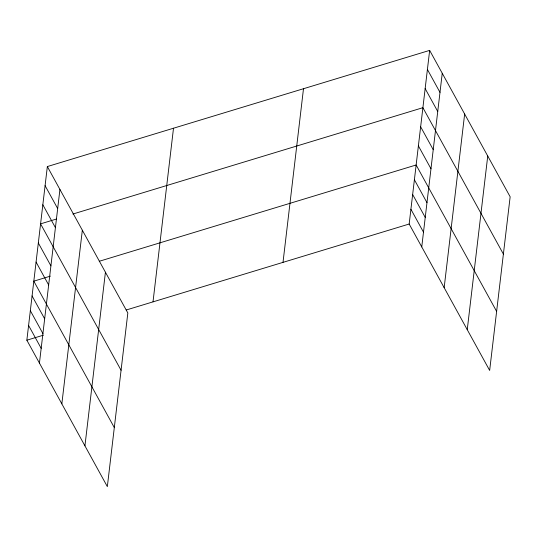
<?xml version="1.0" encoding="UTF-8"?>
<svg xmlns="http://www.w3.org/2000/svg" width="537" height="537" viewBox="0 0 537 537"><rect width="100%" height="100%" fill="white"/><g stroke="black" fill="none" stroke-linecap="round" stroke-linejoin="round"><path stroke-width="0.81" d="M47.343 166.564L127.833 312.977L107.34 486.616L26.85 340.203L47.343 166.564L429.66 50.384L510.15 196.797L489.657 370.436L409.167 224.023L429.66 50.384M39.436 363.093L59.929 189.454M61.842 403.858L82.336 230.219M84.933 445.851L105.427 272.212M153.011 301.861L173.505 128.222M283.006 262.365L303.492 88.726M421.753 246.919L442.246 73.28M444.159 287.678L464.653 114.039M467.25 329.678L487.744 156.039M56.351 219.069L40.577 223.862L121.073 370.275M72.911 214.035L422.894 107.689L503.391 254.102M50.377 276.132L33.818 281.166L114.307 427.58M99.264 261.277L416.135 164.987L496.624 311.4M26.85 340.203L43.41 335.169M126.202 310.01L409.167 224.023M427.405 69.488L439.991 92.377M425.15 88.585L437.736 111.481M420.639 126.786L433.225 149.682M418.39 145.889L430.976 168.779M414.389 179.747L426.975 202.637M412.651 194.508L425.237 217.398M410.906 209.262L423.492 232.159M45.088 185.661L57.674 208.557M42.832 204.765L55.418 227.654M38.322 242.966L50.908 265.855M36.073 262.063L48.659 284.959M32.072 295.921L44.658 318.817M30.334 310.681L42.92 333.578M28.589 325.442L41.174 348.332"/></g></svg>
